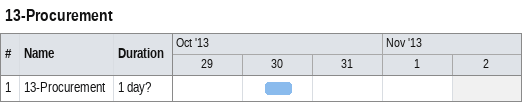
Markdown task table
13-Procurement

| ID | Task | Duration | Start | Finish |
|---|---|---|---|---|
| 1 | 13-Procurement | 1d? | 2013-10-30 | 2013-10-30 |
